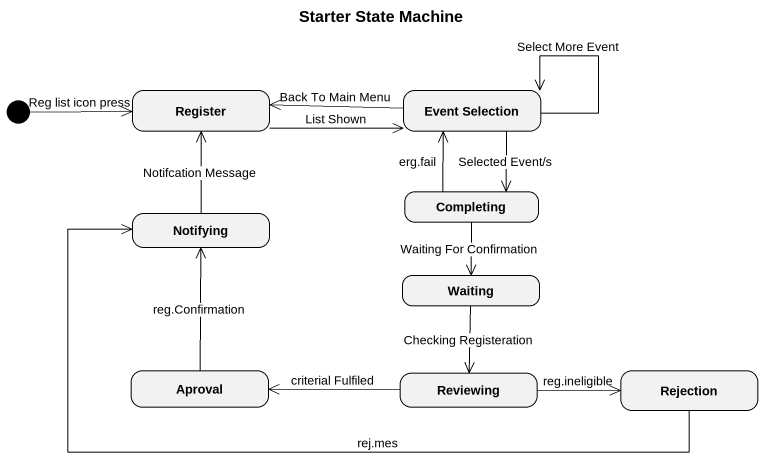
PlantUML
@startuml
title Starter State Machine
hide empty description
state Register
state "Event Selection" as Event_Selection
state Notifying
state Completing
state Waiting
state Aproval
state Reviewing
state Rejection
[*] -right-> Register : Reg list icon press
Register -right-> Event_Selection : List Shown
Event_Selection -left-> Register : Back To Main Menu
Event_Selection --> Event_Selection : Select More Event
Event_Selection --> Completing : Selected Event/s
Notifying -up-> Register : Notifcation Message
Completing -up-> Event_Selection : erg.fail
Completing --> Waiting : Waiting For Confirmation
Waiting --> Reviewing : Checking Registeration
Aproval -up-> Notifying : reg.Confirmation
Reviewing -left-> Aproval : criterial Fulfiled
Reviewing -right-> Rejection : reg.ineligible
Rejection -left-> Notifying : rej.mes
@enduml
